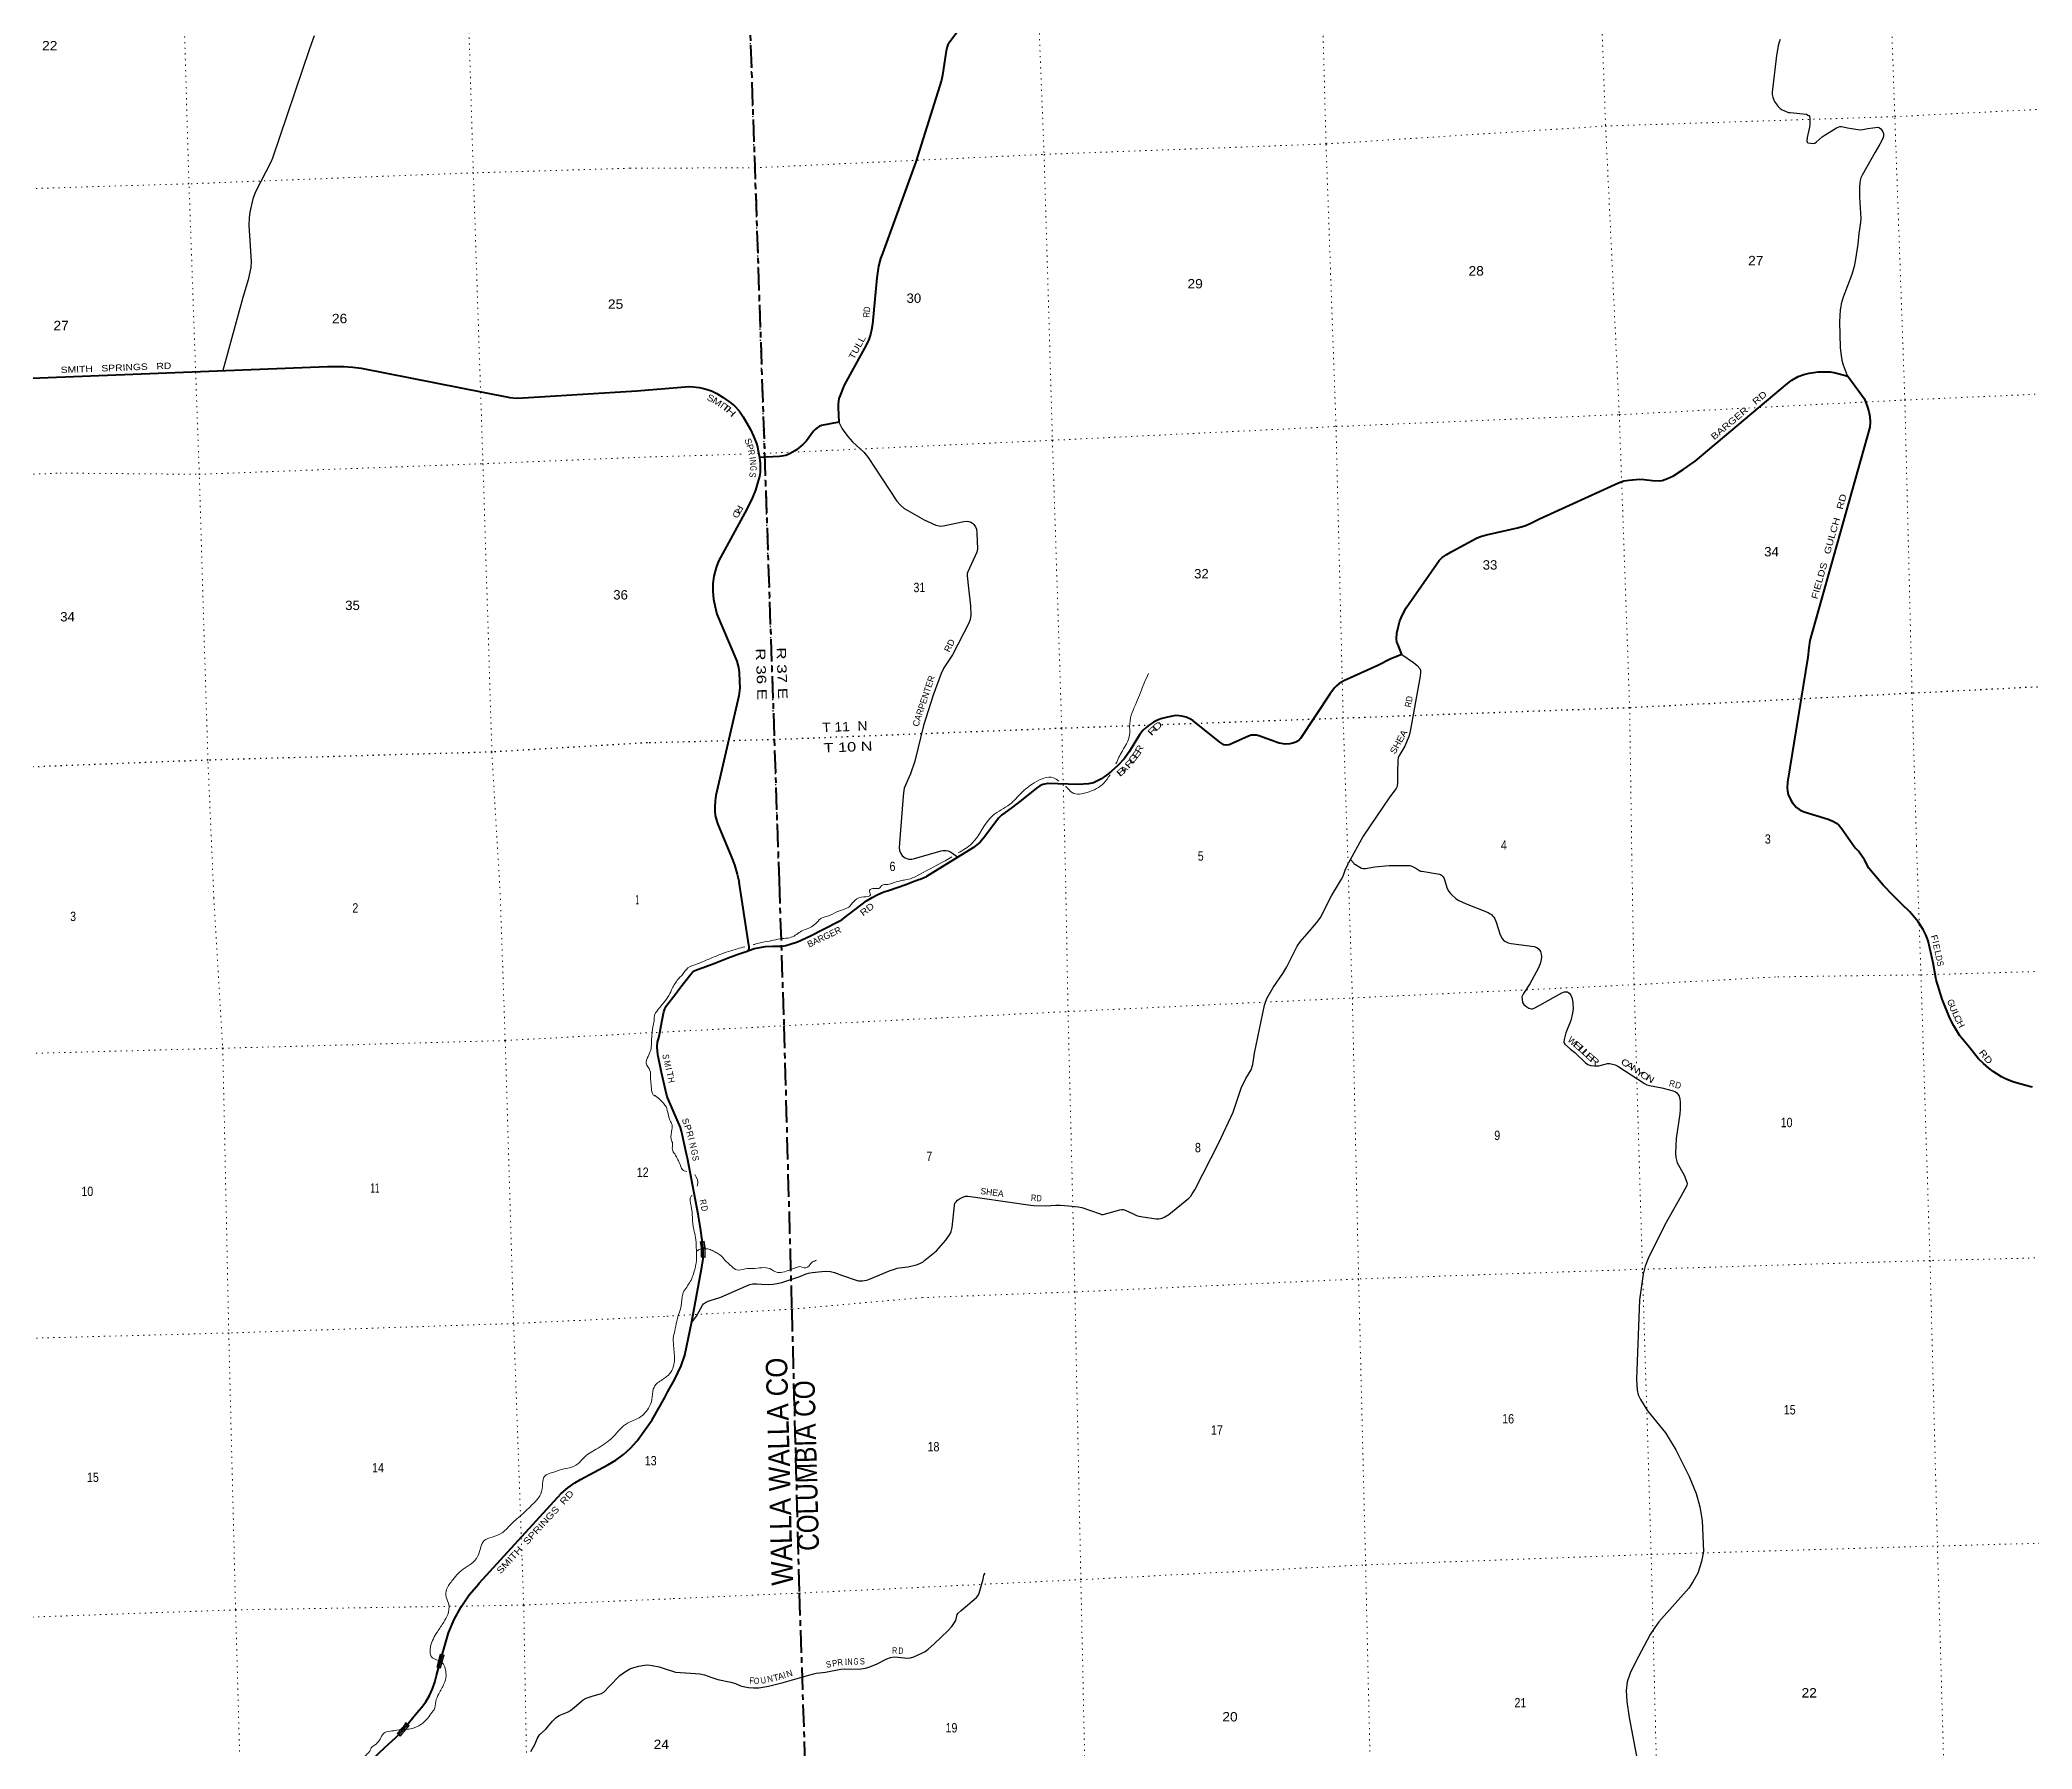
# Model space of a CAD drawing. Header units: feet. Extents: x 505285 to 763886, y -543582 to -353855.
# Drawn here: x 684684 to 721863, y -417689 to -385791 of the extents above; entities that cross this region are included whole.
import ezdxf
from ezdxf.enums import TextEntityAlignment as Align

# ---------------------------------------------------------------- set-up
doc = ezdxf.new("R2010")
doc.units = ezdxf.units.FT
doc.header["$LTSCALE"] = 70
doc.header["$PDMODE"] = 32
doc.header["$PDSIZE"] = 35
doc.linetypes.add('DOTTED', pattern=[1.5, 0.3, -1.2])
doc.linetypes.add('LONG_DASH_SHORT_DASH', pattern=[9.9, 6, -1.2, 1.5, -1.2])
for name, color, linetype, lineweight in [('11', 7, 'LONG_DASH_SHORT_DASH', 60), ('12', 7, 'Continuous', 13), ('26', 7, 'Continuous', 40), ('27', 7, 'Continuous', 13), ('29', 7, 'Continuous', 25), ('30', 7, 'Continuous', 13), ('39', 7, 'Continuous', 13), ('6', 7, 'DOTTED', 25), ('61', 7, 'Continuous', 13), ('7', 7, 'DOTTED', 13)]:
    doc.layers.add(name, color=color, linetype=linetype, lineweight=lineweight)

msp = doc.modelspace()

# ---------------------------------------------------------------- linework, layer by layer
at = {"layer": '11'}
for points in [[(697021.63, -355782.93), (697535.16, -366829.06), (697538.4, -366865.17), (697663.63, -377542.99), (697665.02, -377579.68), (698478.3, -401486.49)], [(698478.3, -401486.49), (698569, -404190.05), (698714, -409478.05), (698855, -414777.05), (699031, -420081.05), (699153, -425378.05), (699334, -430634.05), (704574, -430345.05), (709871, -430171.05), (715170, -429986.05), (720518, -429837.05), (725809, -429695.05), (728649.32, -429608.68)]]:
    msp.add_lwpolyline(points, dxfattribs=at)
at = {"layer": '26'}
msp.add_line((691543.46, -417221.54), (691553.93, -417207.68), dxfattribs=at)
for points in [[(701833.89, -385601.76), (701651.32, -385847.58), (701629.79, -385883.43), (701613.1, -385922.97), (701594.08, -385996.47), (701556.38, -386247.29), (701527, -386447.52), (701507.71, -386541.64), (701033.36, -388066.44), (700406.22, -389778.55), (700371.24, -389872.24), (700333.78, -390012.48), (700301.14, -390234.96), (700221.82, -391094.92), (700204.37, -391202.72), (700183.29, -391290.59), (700155.19, -391385.5), (700112.28, -391479.04), (699695.95, -392238.07), (699610.3, -392438.25), (699596.62, -392482.23), (699587.83, -392538.47), (699580.81, -392585.92), (699579.33, -392650.61), (699596.71, -392925.68)], [(678684.68, -393809.31), (679094.07, -393793.23), (679202.22, -393781.61), (679268.97, -393767.55), (679343.6, -393744.44), (683342.11, -392245.47), (683495.02, -392201.58), (683653.12, -392172.44), (683856.85, -392145.34), (684049.32, -392122.62), (690051.66, -391886.24), (690357.15, -391887.81), (690526.15, -391897.52), (690681.66, -391916.88), (693455.14, -392465.19), (693570.11, -392479.26), (693700.55, -392472.84), (695822.1, -392341.42)], [(710097.08, -397259.94), (710024.36, -397071.32), (710009.27, -397032.34), (710002.24, -396969.07), (710007.23, -396862.65), (710030.35, -396758.15), (710063.81, -396635.31), (710114.66, -396519.12), (710182.08, -396389.72), (710799.19, -395506.98), (710854.18, -395448.72), (710924.44, -395399.51), (711030.71, -395341.96), (711492.34, -395088.42), (711567.34, -395062.04), (711679.24, -395029.58), (712259.42, -394896.83), (712392.92, -394858.16), (712497.84, -394813.9), (712667.73, -394727.49), (714146.08, -394056.17), (714242.58, -394023.29), (714345.36, -394006.97), (714537.71, -393990.2), (714621.99, -393995.17), (714775.65, -394014.09), (714903.04, -394019.78), (714959.25, -394012.74), (715055.86, -393979.35), (715168.28, -393926.62), (715347.44, -393809.03), (715575.36, -393656.2), (717296.4, -392201.73), (717379.78, -392139.11), (717499.11, -392075.95), (717601.11, -392037.17), (717703.94, -392012.46), (717867.92, -391988.63), (717991.07, -391984.44), (718094.93, -391986.75), (718194.83, -392002.01), (718421.3, -392069.94), (718419.22, -392068)], [(718421.3, -392069.94), (718697.06, -392438.62), (718728.83, -392485.36), (718746.39, -392527.55), (718783.9, -392628.76), (718816.66, -392727.92), (718834.54, -392818.15), (718839.49, -392926.53), (718831.33, -393019.48), (717712.45, -396998.37), (717695.96, -397134.3), (717676.86, -397311.5), (717297.96, -399646.78), (717290.2, -399754.93), (717298.1, -399806.78), (717311.62, -399871.67), (717356.95, -399979.9), (717389.45, -400031.76), (717425.03, -400074.97), (717464.98, -400116.12), (717508.01, -400145.12), (717565.1, -400177.64), (717610.11, -400199.3), (718056.88, -400336.65), (718141.25, -400369.22), (718209.76, -400407.89), (718255.43, -400448.32), (718297.31, -400493.26), (718558.99, -400867.78)], [(695822.1, -392341.42), (696726.68, -392263.15), (696814.31, -392262.52), (696930.24, -392269.55), (696989.96, -392276.58), (697074.28, -392297.67), (697218.31, -392343.37), (697316.67, -392389.07), (697436.83, -392463.75), (697587.17, -392568.34), (697647.16, -392621.42), (697734.72, -392715.97), (697808.74, -392823.04), (697947.39, -393059.66), (698003.46, -393187), (698054.75, -393321.53), (698073.72, -393385.61), (698084.26, -393431.3), (698114, -393587.08)], [(699596.71, -392925.68), (699273.18, -392985.25), (699225.11, -393005.11), (699186.47, -393031.47), (699153.1, -393061.35), (699122.11, -393093.14), (698989.55, -393272.83), (698924.75, -393340.8), (698849.4, -393406.5), (698805.31, -393439.23), (698775.45, -393460.32), (698687.63, -393509.53), (698650.74, -393528.86), (698605.07, -393544.68), (698533.03, -393558.38), (698487.39, -393567.53), (698114, -393587.08)], [(698116.15, -393591.03), (698126.42, -393694.94), (698127.12, -393795.89), (698122.91, -393863.67), (698111.49, -393936.6), (698077.92, -394063.22), (698041.23, -394193.21), (697981.51, -394333.81), (697879.46, -394551.05), (697347.58, -395517.34), (697301.75, -395636.18), (697258.64, -395798.13), (697245.54, -395938.48), (697240.37, -396088.52), (697256.08, -396226.73), (697279.21, -396344.72), (697318.86, -396506.33), (697419.79, -396756.35), (697688.3, -397384.84), (697721.55, -397504.48), (697733.74, -397598.56), (697741.47, -397767.32), (697746.15, -397880.6), (697730.41, -398033.31), (697299.28, -399895.54), (697285.94, -399993.21), (697278.41, -400109.56), (697278.92, -400184.79), (697286.82, -400268.27), (697308.78, -400350), (697328.99, -400415.66), (697593.42, -401042.29), (697645.15, -401185.73), (697699.6, -401359.73), (697736.84, -401509)], [(710097.08, -397259.94), (709897.2, -397345.21), (709650.02, -397468.33), (709017.69, -397751.17), (708933.57, -397800.78), (708882.69, -397844.97), (708845.19, -397882.49), (708756.35, -398000.66), (708208.38, -398830.31), (708175.85, -398865.58), (708123.35, -398895.59), (708067.1, -398914.35), (708008.66, -398930.06), (707920.86, -398933.12), (707810.1, -398914.99), (707434.33, -398777.55), (707390.26, -398764.27), (707345.26, -398764.27), (707289.01, -398768.02), (707236.26, -398782.6), (706931.46, -398923.3), (706880.27, -398948.13), (706824.02, -398955.63), (706779.03, -398944.37), (706704.03, -398899.35), (706197.8, -398490.36), (706155.37, -398465.78), (706074.05, -398430.32), (705992.52, -398409.69), (705943.77, -398404.07), (705878.14, -398402.19), (705821.66, -398409.85), (705725.31, -398430.32), (705599.7, -398464.09), (705540.65, -398484.74), (705468.45, -398524.13), (705389.7, -398576.66), (705329.71, -398621.69), (705265.96, -398681.72), (705205.7, -398757.87), (705009.47, -399079.07), (704917.22, -399207.03), (704797.49, -399330.19), (704684.73, -399435.91), (704589.11, -399514.73), (704484.12, -399589.77), (704347.24, -399653.54), (704253.54, -399676.37), (704057.58, -399685.4), (703494.64, -399669.55), (703400.4, -399687.32), (703344.15, -399713.58), (703284.52, -399753.45), (702997.96, -399984.32), (702809.29, -400126.08), (702631.67, -400257.65), (702573.81, -400317.38), (702318.06, -400660.24), (702228.56, -400760.45), (702104.88, -400863.05), (701230.7, -401402.73)], [(721872, -405333.05), (721837.37, -405328.45), (721743, -405302.05), (721520, -405240.05), (721411.35, -405199.57), (721355.89, -405175.79), (721293, -405142.05), (721133, -405042.05), (721056.68, -404981.48), (720955.63, -404896.22), (720863, -404807.05), (720666, -404564.05), (720515.69, -404374.77), (720400.77, -404188.39), (720328, -404045.05), (720183, -403694.05), (720073, -403335.05), (720015, -403018.05), (719923, -402602.05), (719906.39, -402552.65), (719880.63, -402491.19), (719829, -402392.05), (719736, -402252.05), (719582, -402062.05), (719428, -401922.05), (719269, -401757.05), (719080, -401566.05), (718941, -401399.05), (718812, -401248.05), (718734, -401092.05), (718625, -400934.05), (718558.99, -400867.78)], [(697868.28, -402803.31), (697893.28, -402789.54), (697896.8, -402786.67), (697902.65, -402780.76), (697907.85, -402774.28), (697912.35, -402767.29), (697916.09, -402759.87), (697919.03, -402752.1), (697921.15, -402744.06), (697922.21, -402737.16), (697921.4, -402719.46), (697916.5, -402687.16), (697736.84, -401509)], [(697868.28, -402803.31), (697893.28, -402794.25), (698018.47, -402748.86), (698118.13, -402727.14), (698225.13, -402713.26), (698363.83, -402705.33), (698490.64, -402705.33), (698543.7, -402701.06), (698605.57, -402689.47), (698686.19, -402666.83), (698822.54, -402622.05), (699054.4, -402518.75), (699577.68, -402251.79), (699647.81, -402213.61), (699689.42, -402183.86), (700110.8, -401860.01), (700218.47, -401795.26), (700311.6, -401745.69), (700434.45, -401692.15), (700518.44, -401663.09), (700843.01, -401553.84), (701031.42, -401481.67), (701056.75, -401471.97), (701081.42, -401462.62), (701112.39, -401450.88), (701230.7, -401402.73)], [(696222.35, -404762.47), (696207.99, -404668.21), (696202, -404575.05), (696209.97, -404493.73), (696238, -404389.05), (696291, -404116.05), (696326, -403930.05), (696347.69, -403871.16), (696359.57, -403849.35), (696373.14, -403826.12), (696386.56, -403808.05), (696538, -403604.05), (696644, -403462.05), (696829, -403224.05), (696862.87, -403191.09), (696884.66, -403173.25), (696940.15, -403147.47), (697059, -403100.05), (697279, -403021.05), (697526, -402924.05), (697694, -402862.05), (697843.28, -402811.16), (697868.28, -402803.31)], [(697043, -408217.05), (697041.23, -408192.05), (697014, -407964.05), (696971, -407704.05), (696766.88, -406658.05), (696762.78, -406637.06), (696756.42, -406608.05), (696657, -406155.05), (696636.99, -406087.83), (696513, -405801.05), (696397, -405529.05), (696377.41, -405463.28), (696287, -405062.05), (696222, -404758.05)], [(696388.45, -411041.44), (696403, -411015.05), (696529, -410798.05), (696654, -410533.05), (696721, -410339.05), (696853, -409708.05), (697037, -408693.05), (697059.3, -408536.05), (697062.77, -408447.68), (697061.12, -408365.22), (697052.88, -408281.11), (697043, -408217.05)], [(692192.06, -415928.8), (692233.45, -415780.13), (692310.36, -415520.03), (692414.04, -415269.39), (692543.35, -415030.97), (692696.88, -414807.37), (692872.94, -414601.04), (692881.13, -414592.44), (694411.72, -412920), (694533.81, -412813.13), (694666.4, -412719.61), (694774.34, -412657.56), (695281.29, -412385.36), (695433.53, -412295.81), (695575.57, -412190.83), (695705.85, -412071.59), (695822.97, -411939.37), (695827.71, -411933.39), (696107.83, -411544.45), (696345.76, -411128.36), (696388.45, -411041.44)], [(691553.88, -417207.64), (691717.41, -417010.6), (691808.67, -416911.39), (691889.06, -416803.18), (691957.7, -416687.16), (692013.84, -416564.61), (692056.86, -416436.85), (692084.75, -416314.21), (692192.06, -415928.8)], [(690896.42, -417867.35), (691123.84, -417656.61), (691324.56, -417473.62), (691353.23, -417443.74), (691426.55, -417365.49), (691472.79, -417310.9), (691543.46, -417221.54)]]:
    msp.add_lwpolyline(points, dxfattribs=at)
at = {"layer": '29'}
msp.add_line((709204.8, -401157.8), (709140.83, -401086.59), dxfattribs=at)
for points in [[(689800.97, -385716.73), (689716.39, -385957.03), (689027.68, -388001.66), (688994.27, -388073.65), (688705.47, -388626.84), (688656.79, -388758.45), (688600.33, -389009.52), (688588.92, -389112.59), (688583.67, -389247.7), (688627.7, -389927.6), (688622.83, -390037.11), (688571.76, -390266.63), (688472.64, -390598.75), (688096.79, -391963.23)], [(717159.78, -385783.08), (717142.47, -385832.49), (717124.65, -385900.84), (717090.64, -386081.8), (717011.41, -386766.69), (717013.11, -386813.91), (717021.89, -386863.13), (717041.21, -386914.1), (717066.13, -386957.95), (717125.53, -387037.13), (717158.9, -387072.28), (717195.35, -387094.3), (717229.16, -387110.95), (717269.56, -387128.53), (717316.99, -387144.35), (717345.86, -387147.4), (717652.45, -387180.98), (717678.84, -387193.56), (717694.65, -387205.86), (717708.7, -387221.68), (717712.85, -387243.26), (717715.14, -387369.95), (717710.45, -387420.29), (717665.12, -387613.16), (717660.4, -387679.55), (717663.91, -387698.88), (717678.5, -387711.29), (717787.43, -387723.59), (717809.7, -387719.98), (717832.54, -387702.4), (717942.04, -387601.49), (717981.84, -387574.09), (718211.95, -387433.48), (718240.06, -387419.42), (718273.17, -387410.85), (718305.05, -387410.63), (718338.42, -387415.91), (718417.47, -387433.48), (718610.69, -387466.88), (718650.97, -387470.12), (718700.27, -387465.12), (718798.75, -387442.83), (718980.93, -387422.39), (718999.76, -387423.82), (719015.57, -387430.85), (719038.4, -387451.94), (719067.82, -387495.82), (719087.59, -387541.58), (719091.1, -387566.19), (719088.75, -387579.61), (719084.07, -387615.4), (719077.05, -387631.22), (719017.8, -387739.03), (718934.18, -387887.5)], [(718934.18, -387887.5), (718691.81, -388317.84), (718666.9, -388366.79), (718654.6, -388417.76), (718644.06, -388466.98), (718638.96, -388537), (718643.3, -388723.98), (718664.26, -389125.21), (718661.41, -389198.22), (718628.29, -389406.63), (718606.88, -389604.58), (718568.19, -389885.62), (718539.55, -390018.08), (718497.39, -390167.78), (718337.02, -390593.92), (718299.78, -390716.74), (718290.11, -390765.08), (718280.78, -390831.31), (718270.15, -391051.01), (718278.36, -391529.62), (718292.75, -391639.5), (718313.83, -391769.56), (718329.2, -391836.79), (718357.97, -391921.24), (718419.22, -392068)], [(699596.71, -392925.68), (699657.3, -393047.4), (699761.53, -393191.8), (699850.75, -393291.3), (700062.52, -393484.23), (700142.35, -393584.89), (700269.39, -393782.05), (700677.5, -394399.15), (700737.83, -394468.66), (700813.8, -394535.53), (700881.94, -394575.64), (701184.26, -394749.08), (701407.08, -394848.4), (701466.2, -394862.44), (701498.27, -394866.45), (701543.37, -394860.43), (701929.43, -394780.71), (701989.33, -394772.18), (702020.4, -394776.2), (702059.48, -394790.24), (702086.29, -394808.14), (702115.61, -394836.36), (702144.67, -394876.48), (702163.71, -394924.61), (702169.9, -394996.93), (702181.75, -395291.63), (702170.37, -395351.4), (702003.38, -395718.82), (701991.35, -395750.91), (701991.33, -395791.92), (702014.1, -396020.84), (702049.96, -396354.09), (702055.49, -396529.07), (702047.47, -396609.3), (702017.5, -396677.34), (701714.88, -397268.67), (701552.4, -397511.8), (701501.06, -397615.59), (701352.93, -398018.91), (701175.58, -398584.26), (701011.2, -399249.91), (700930.21, -399488.04), (700816.07, -399755.38), (700800.79, -399842.28), (700785.02, -400058.45), (700718.8, -400864.11), (700728.63, -400921.28), (700748.68, -400973.42), (700784.76, -401021.56), (700834.57, -401057.96), (700892.99, -401077.71), (700957.13, -401077.71), (701008.94, -401068.74), (701500.85, -400924.81), (701543.4, -400921.28), (701590.5, -400921.28), (701625.58, -400925.29), (701667.35, -400939.87), (701742.79, -400987.92), (701816.73, -401040.94)], [(710097.08, -397259.94), (710319.82, -397410.69), (710385.53, -397467.68), (710433.21, -397524.04), (710447.66, -397551.91), (710450.67, -397588.01), (710445.37, -397664.66), (710246.73, -398728.15), (710230.19, -398789.36), (710153.87, -398970.66), (710045.8, -399160.39), (710031.76, -399192.48), (710025.86, -399242.45), (710022.23, -399458.08), (710020.74, -399653.76), (710013.67, -399710.1), (710004.71, -399735.99), (709992.68, -399760.06), (709873.76, -399917.81), (709379.24, -400649.94), (709099.78, -401161.77)], [(709206.02, -401158.7), (709348.45, -401247.2), (709379.5, -401255.76), (709421.25, -401255.77), (709596.84, -401221.49), (709866.64, -401195.78), (710213.53, -401195.78), (710246.72, -401197.91), (710286.33, -401208.63), (710359.14, -401251.48), (710433.02, -401296.46), (710447.46, -401302.89), (710474.77, -401307.18), (710804.52, -401362.89), (710822.19, -401369.3), (710839.86, -401382.16), (710868.76, -401410.02), (710881.08, -401430.36), (710911.59, -401504.29), (710941.57, -401611.41), (710959.77, -401654.24), (710978.51, -401685.31), (711007.95, -401721.73), (711044.35, -401757.09), (711107.52, -401812.78), (711132.15, -401832.06), (711164.26, -401851.36), (711301.3, -401911.34), (711712.43, -402078.45), (711747.25, -402097.72), (711770.81, -402114.86), (711789.01, -402129.86), (711810.93, -402155.58), (711832.91, -402196.27), (711858.04, -402254.13), (711935.13, -402494.08), (711969.95, -402560.49), (711991.37, -402586.2), (712020.78, -402609.77), (712085.59, -402644.04), (712140.69, -402656.9), (712568.95, -402712.6), (712620.92, -402731.88), (712654.6, -402759.74), (712685.16, -402802.58), (712701.71, -402854), (712708.71, -402898.99), (712703.36, -402952.55), (712679.81, -403033.97), (712641.26, -403121.8), (712607.49, -403188.22), (712491.86, -403406.74)], [(707104.89, -405356.31), (707186.26, -405174.2), (707289.04, -405011.38), (707318.5, -404912.85), (707349, -404702.88), (707536.91, -403803.09), (707580.26, -403683.1), (707700.17, -403477.43), (707880.04, -403211.77), (707954.46, -403087.53), (708145.55, -402706.17), (708202.85, -402620.48), (708333.99, -402474.79), (708513.85, -402260.55), (708579.71, -402170.58), (708787.94, -401763.52), (708976.37, -401455.01), (709007.97, -401395.03), (709044.89, -401283.62), (709098.03, -401165.73)], [(712491.86, -403406.74), (712369.31, -403588.85), (712342.54, -403648.83), (712343.61, -403691.69), (712353.25, -403753.81), (712377.87, -403790.24), (712415.35, -403826.65), (712472.09, -403858.8), (712518.13, -403871.64), (712539.55, -403871.64), (712570.59, -403863.08), (712677.66, -403807.38), (713084.51, -403575.99), (713134.84, -403558.84), (713164.81, -403554.56), (713191.58, -403558.85), (713224.77, -403580.27), (713255.82, -403618.84), (713278.3, -403680.96), (713294.36, -403764.53), (713295.43, -403873.78), (713285.79, -403957.35), (713251.53, -404090.18), (713161.6, -404321.56), (713127.34, -404445.82), (713123.06, -404497.24), (713127.34, -404516.52), (713140.18, -404535.81), (713247.25, -404625.79), (713328.62, -404690.06), (713525.62, -404878.6), (713570.59, -404910.73), (713624.12, -404930.01), (713692.65, -404938.58), (713774.01, -404934.3), (713936.76, -404895.73), (713981.73, -404895.73), (714030.97, -404904.3), (714082.37, -404919.3), (714133.76, -404942.87), (714630.54, -405268.52), (714674.44, -405289.95), (714724.76, -405302.8), (714951.74, -405349.93), (715161.59, -405405.63), (715206.57, -405424.92), (715230.11, -405444.2), (715251.53, -405467.77), (715272.94, -405504.19), (715287.94, -405557.75), (715294.35, -405611.31), (715294.35, -405744.14), (715285.79, -405834.12)], [(705265.55, -407753.66), (705520.35, -407790.06), (705564.26, -407790.06), (705627.42, -407777.21), (705679.89, -407753.64), (705751.61, -407708.65), (706124.19, -407408.72), (706159.53, -407372.29), (706189.51, -407327.3), (706235.54, -407250.18), (706685.21, -406371.8), (706950.72, -405801.93), (707104.89, -405356.31)], [(715285.79, -405834.12), (715221.56, -406294.76), (715206.57, -406564.71), (715212.99, -406646.12), (715240.83, -406748.96), (715367.17, -406980.34), (715420.71, -407108.89), (715424.99, -407134.6), (715418.56, -407168.88), (715307.21, -407374.55), (715007.43, -407905.88), (714699.07, -408531.47), (714643.4, -408677.15), (714604.86, -408822.84), (714536.33, -409302.75), (714476.38, -410785.32), (714493.51, -410991), (714512.78, -411076.7), (714553.46, -411162.39), (714681.94, -411376.64)], [(701419.26, -408386.75), (701591.13, -408190.71), (701672.5, -408070.73), (701692.84, -408027.88), (701706.76, -407955.05), (701749.59, -407543.71), (701761.36, -407500.85), (701780.63, -407473), (701810.61, -407445.15), (701848.08, -407419.45), (701909.11, -407387.31), (701959.43, -407372.32), (702001.18, -407370.17), (702096.47, -407380.89), (702871.61, -407492.29), (703081.45, -407526.57), (703224.92, -407541.55), (703454.03, -407547.99), (703642.47, -407535.14), (703732.4, -407537.26), (703878.01, -407552.28), (704061.08, -407569.41), (704126.39, -407582.27), (704289.13, -407637.97), (704473.28, -407702.25), (704497.9, -407710.81), (704528.95, -407710.81), (704636.01, -407680.82), (704837.29, -407625.12), (704871.55, -407616.53), (704900.46, -407618.68), (704935.79, -407629.4), (705077.11, -407693.68), (705147.77, -407727.94), (705192.74, -407740.81), (705265.55, -407753.66)], [(696861, -409710.05), (696935.48, -409607.89), (697051.11, -409402.23), (697069.31, -409378.66), (697106.78, -409350.81), (697152.82, -409327.24), (697209.56, -409307.96), (697355.17, -409269.4), (697392.64, -409256.54), (697860.5, -409046.59), (697930.09, -409020.88), (697988.98, -409008.03), (698056.43, -409005.88), (698151.71, -409012.32), (698285.54, -409018.74), (698361.55, -409012.32), (698446.14, -408999.46), (698528.57, -408978.04), (698866.89, -408866.64), (698986.81, -408819.49), (699029.63, -408806.65), (699098.16, -408791.64), (699273.73, -408772.37), (699359.39, -408770.22), (699436.46, -408776.66), (699511.42, -408795.93), (699642.02, -408840.93), (699933.23, -408943.76), (699962.7, -408951.25), (699984.11, -408952.32), (700009.8, -408951.25), (700036.02, -408948.05), (700107.23, -408936.25), (700134, -408928.75), (700164.49, -408918.05), (700549.92, -408759.52), (700613.11, -408735.94), (700683.77, -408715.59), (700716.93, -408708.1), (700879.67, -408686.68), (700963.21, -408671.67), (701019.95, -408658.82), (701059.53, -408643.83), (701130.76, -408611.68), (701166.09, -408592.4), (701200.86, -408566.7), (701419.26, -408386.75)], [(714681.94, -411376.64), (715018.14, -411787.99), (715215.14, -412105.07), (715463.53, -412602.11), (715592.01, -412919.2), (715660.54, -413167.72), (715703.36, -413424.81), (715729.06, -413998.99), (715694.8, -414187.52), (715626.27, -414401.77), (715532.06, -414564.59), (715454.97, -414684.57), (714898.22, -415310.16), (714818.99, -415421.57), (714735.48, -415550.12), (714461.39, -416064.3), (714360.74, -416269.98), (714307.22, -416432.8), (714287.94, -416591.34), (714298.65, -416801.3), (714341.48, -417101.25)], [(700994.41, -415963.72), (701158.24, -415893.01), (701204.28, -415865.15), (701259.95, -415822.3), (701363.81, -415730.18), (701633.62, -415477.37), (701701.07, -415402.38), (701753.54, -415327.39), (701776.02, -415288.83), (701804.93, -415173.14), (701823.13, -415149.57), (701877.74, -415104.58), (702160.4, -414860.34), (702186.09, -414830.34), (702205.37, -414796.06), (702233.2, -414718.93), (702288.88, -414517.54), (702297.44, -414440.41), (702310.29, -414421.13), (702327.42, -414401.85)], [(696546.02, -416253.1), (696827.35, -416272.24), (696998.66, -416280.8), (697088.59, -416302.23), (697221.36, -416353.65), (697332.71, -416387.93), (697576.82, -416439.35), (697662.47, -416465.06), (697760.98, -416507.91), (697837, -416525.04), (697909.8, -416537.89), (698001.88, -416544.32), (698103.59, -416546.47), (698279.18, -416516.48), (698553.27, -416447.92), (699122.87, -416280.8), (699171.06, -416270.08), (699229.94, -416263.67), (699345.57, -416255.1), (699632.51, -416195.11), (699692.49, -416190.82), (699786.69, -416199.39), (700009.39, -416190.82), (700092.92, -416175.82), (700155, -416156.54), (700296.33, -416100.84), (700489.05, -416002.28), (700560.8, -415976.56), (700626.1, -415968.01), (700695.71, -415970.14), (700754.58, -415980.86), (700878.78, -415989.43), (700933.4, -415982.99), (700994.41, -415963.72)], [(693847.08, -417733.25), (693922.89, -417599.06), (693971.01, -417480.9), (694010.37, -417424.02), (694127.01, -417313.16), (694249.48, -417167.29), (694312.17, -417104.57), (694344.25, -417081.23), (694371.94, -417062.27), (694529.4, -416998.09), (694583.35, -416964.54), (694663.53, -416904.74), (694820.99, -416770.54), (694877.85, -416739.9), (695007.61, -416694.69), (695162.15, -416648.01), (695205.89, -416624.67), (695316.69, -416513.82), (695509.14, -416315.44), (695596.62, -416251.25), (695695.76, -416189.99), (695765.74, -416163.74), (695861.97, -416140.39), (695966.94, -416119.97), (696028.17, -416117.06), (696109.82, -416125.81), (696238.12, -416152.06), (696331.43, -416181.24), (696546.25, -416253.39)], [(714341.48, -417101.25), (714497.8, -417919.66), (714551.34, -418108.2), (714660.54, -418391), (714874.68, -418888.05), (714973.18, -419076.59), (715165.9, -419376.53), (715320.07, -419642.19), (715371.47, -419762.17), (715431.42, -419976.41), (715568.47, -420602)]]:
    msp.add_lwpolyline(points, dxfattribs=at)
at = {"layer": '29', "linetype": 'DOTTED', "lineweight": 100}
msp.add_arc((689830.22, -415951.37), 2132.56, 316.53492, 323.41542, dxfattribs=at)
at = {"layer": '39'}
msp.add_line((696384.66, -410732), (696384.67, -410731.99), dxfattribs=at)
for points in [[(704764.9, -399303.66), (704884.78, -399057.27), (705014.87, -398790.48), (705021.74, -398548.62), (705148.88, -398151.07), (705293.62, -397795.13), (705372.84, -397612.86)], [(701823.64, -400962.22), (702076.36, -400787.22), (702467.21, -400266.67), (702785.72, -400056.98), (703000.01, -399845.3), (703237.28, -399658.9), (703598.12, -399562.32), (703700.81, -399621.94)], [(703826.41, -399721.92), (703838.87, -399732.15), (703949.05, -399838.59), (704235.24, -399833.5), (704537.2, -399662.71), (704656.23, -399505.36)], [(701015.55, -401409.42), (701575.83, -401108.68), (701701.64, -401037.64)], [(701016.35, -401408.93), (700971, -401431.05), (700816, -401470.05), (700720, -401489.05), (700605, -401524.05), (700507, -401551.05), (700397, -401570.05), (700360, -401615.05), (700256, -401628.05), (700169, -401663.05), (700183, -401747.05), (700062, -401785.05), (699897, -401848.05), (699872, -401872.05), (699778, -401974.05), (699671, -402023.05), (699572, -402058.05), (699398, -402139.05), (699268, -402183.05), (699135, -402307.05), (699033, -402369.05), (698904, -402420.05), (698706, -402539.05), (698570, -402559.05), (698263, -402616.05), (698045, -402662.05), (697992.9, -402679.54)], [(697840.08, -402714.82), (697701, -402752.05), (697372, -402862.05), (697158, -402951.05), (696954, -403034.05), (696779, -403111.05), (696680, -403227.05), (696579, -403341.05), (696474, -403518.05), (696399, -403659.05), (696301, -403788.05), (696258, -403842.05), (696173.39, -403947.14)], [(696173.44, -403947.08), (696151.4, -404006.65), (696145.15, -404102.14), (696127.28, -404186.96), (696112, -404293.8), (696099.62, -404434.72), (696096.54, -404547.27), (696075.71, -404672.34), (696018.66, -404794.32), (696001, -404887.17), (696068.78, -405021.99), (696078.37, -405158.32), (696091.66, -405282.5), (696096.02, -405372.77), (696116.29, -405456.61), (696149.44, -405495.92)], [(696149.44, -405495.92), (696152.12, -405494.99), (696160.91, -405493.21), (696170.15, -405496.33), (696182.66, -405507.36), (696194.28, -405518.39), (696207.84, -405529.11), (696220.8, -405535.82)], [(696222, -405536.05), (696319, -405634.05), (696369, -405705.05), (696409, -405834.05), (696443, -405954.05), (696481, -406037.05), (696478, -406125.05), (696467, -406305.05), (696491, -406388.05), (696488, -406499.05), (696531, -406582.05), (696592, -406691.05), (696631, -406778.05), (696659, -406855.05), (696707, -406896.05), (696758.57, -406906.14)], [(696904.4, -406965.03), (696962, -407128.05), (696949.04, -407182.06)], [(723017.56, -406877.93), (722938.15, -407017.82), (722894.78, -407340.88), (722890.69, -407578.2), (722853.27, -407899.05), (722925.25, -408129.79), (722861.81, -408393.23), (722682.12, -408797.48), (722423.92, -409163.72), (722353.19, -409389.21), (722341.28, -409632.82), (722297.94, -409776.99), (722278.42, -410032.92), (722379.08, -410341.08), (722420.24, -410550.75), (722622.5, -410835.4), (722667.93, -410992.67), (722610.14, -411125.26), (722643.63, -411405.54), (722564.13, -411609.21), (722502.53, -411987.16), (722708.13, -412251.6), (722773.3, -412518.75), (722700.71, -412808.62), (722800.33, -412905.77), (723016.89, -413197.98), (723264.87, -413469.03), (723499.37, -413577.73), (723556.52, -413845.15), (723726.98, -414199.21), (723831.47, -414561.52), (723998.2, -414684.55), (723934.17, -414990.22), (723920.05, -415167.58), (723929.32, -415384.35), (723740.66, -415804.75), (723401.16, -416276.46), (723009.98, -417003.17), (722864.17, -417444.25), (722749.42, -417793.83), (722322.13, -418161.96), (721862.73, -418710.06), (721414.99, -419127.12), (721336.54, -419481.51), (721194.14, -419904.39), (720750.98, -420457.97), (720445.92, -420998.87), (720107.62, -421506.72), (719925.06, -421689.74), (719906.65, -421859.2), (719941.92, -422073.09), (719818.33, -422338.55), (719724.31, -422707.53), (719609.75, -423002.84), (719301.65, -423453.39), (719039.03, -423703.42), (718502.13, -424394.83), (718277.49, -424760.17), (717910.36, -425126.28), (717697.65, -425308.3), (717186.31, -425564.69), (716911.35, -425686.49), (716439.28, -425796.84), (715619.25, -425947.02), (715458.27, -426115.25), (715416.59, -426249.31), (715354.51, -426364.1)], [(696855.34, -407358.67), (696841, -407369.05), (696836, -407549.05), (696862, -407766.05), (696888, -407990.05), (696921, -408140.05), (696934, -408322.05), (696935, -408569.05), (696897, -408767.05), (696807, -408988.05), (696680, -409197.05), (696650, -409419.05), (696581, -409652.05), (696542, -409846.05), (696510, -409983.05), (696509, -410162.05), (696525, -410447.05), (696493, -410588.05), (696410, -410713.05), (696378.56, -410736.56)], [(696937, -408405.05), (696993, -408362.05), (697097.07, -408352.89)], [(697097.07, -408352.89), (697118, -408351.05), (697213, -408376.05), (697298, -408418.05), (697374, -408462.05), (697467, -408562.05), (697595, -408679.05), (697693, -408746.05), (697845, -408728.05), (698025, -408717.05), (698202, -408703.05), (698335, -408736.05), (698421, -408784.05), (698542, -408790.05), (698679, -408744.05), (698778, -408709.05), (698862, -408683.05), (698975, -408709.05), (699098, -408604.05), (699178, -408563.05)], [(693667.23, -413322.85), (693782.84, -413213.42), (693925.71, -413071.14), (694032.3, -412923.77), (694065.45, -412732.11), (694098.16, -412600.71), (694276.71, -412517.77), (694465.88, -412456.64), (694603.71, -412428.98), (694753.91, -412336.73), (694853.63, -412233.73), (695100.37, -412070.69), (695380.08, -411862.61), (695510.9, -411720.65), (695650.44, -411604.56), (695864.7, -411504.63), (695959.24, -411433.9), (696042.8, -411327.3), (696104.82, -411165.02), (696131.84, -410969.49), (696209.17, -410855.02), (696303.92, -410792.32), (696378.56, -410736.56)], [(692123.9, -416031.86), (691989.13, -415959.17), (691966.91, -415877.4), (691976.01, -415764.69), (692101.64, -415500.34), (692221.38, -415318.49), (692296.02, -415177.97), (692313.11, -414986.73), (692267.41, -414851.33), (692273.66, -414706.56), (692391.51, -414528.77), (692490.81, -414409.72), (692618.62, -414305.99), (692770.46, -414199.63), (692873.04, -414052.37), (692974.79, -413796.67), (693123.66, -413730.56), (693308.4, -413653.48), (693459.29, -413511), (693667.23, -413322.85)], [(716933.73, -427152.85), (716971, -427182.05), (717257, -427359.05), (717470, -427572.05), (717783, -427693.05), (717978, -427696.05), (718370, -427668.05), (718708, -427665.05), (719054, -427703.05), (719337, -427705.05), (719630, -427691.05), (719816, -427603.05), (720050, -427418.05), (720186, -427339.05), (720318, -427249.05), (720436, -427174.05), (720646, -427135.05), (720765, -427094.05), (720900, -427030.05), (721243, -426865.05), (721243, -426809.05), (721308, -426691.05), (721452, -426670.05), (721644, -426665.05), (721822, -426555.05), (721992, -426454.05), (722116, -426374.05), (722154, -426299.05), (722129, -426205.05), (722162, -426035.05), (722341, -425954.05), (722412, -425904.05), (722411, -425809.05), (722544, -425468.05), (722667, -425340.05), (722660, -425236.05), (722509, -425083.05), (722328, -424817.05), (722152, -424557.05), (722137, -424522.05), (722140, -424413.05), (722125, -424078.05), (722145, -423867.05), (722206, -423485.05), (722229, -423167.05), (722285, -422876.05), (722317, -422592.05), (722353, -422435.05), (722353, -422314.05), (722379, -422143.05), (722450, -421849.05), (722540, -421463.05), (722612, -420880.05), (722675, -420423.05), (722854, -419797.05), (722993, -419538.05), (723101, -419249.05), (723228, -419047.05), (723383, -418868.05), (723530, -418747.05), (723712, -418720.05), (723996, -418750.05), (724140, -418643.05), (724183, -418610.05), (724264, -418481.05), (724433, -418223.05), (724593, -418082.05), (724665, -418054.05), (724843, -418093.05), (724871, -418088.05), (725051, -418061.05), (725227, -417992.05), (725310, -417875.05), (725357, -417755.05), (725609, -417595.05), (725756, -417456.05), (725813, -417354.05), (725832, -417315.05), (725779, -417339.05), (725691, -417217.05), (725584, -417069.05), (725587, -416945.05), (725657, -416742.05), (725734, -416483.05), (726066, -416286.05), (726273, -416236.05), (726476, -416033.05), (726757, -415724.05), (727036, -415722.05), (727297, -415534.05), (727501, -415365.05), (727682, -415290.05)], [(691514.11, -417320.04), (691628.69, -417304.13), (691791.4, -417229.62), (691922.81, -417109.74), (691998.39, -417005.35), (692039.22, -416954.08), (692071.41, -416802.62), (692131.8, -416654.44), (692225.4, -416471.25), (692263.61, -416319.63), (692252.75, -416211.45), (692217.81, -416103.9), (692123.6, -416031.66)], [(687884.58, -424022.85), (687937.4, -423969.26), (687996.6, -423929.57), (688031.93, -423898.53), (688118.71, -423838.04), (688177.81, -423794.34), (688216.16, -423725.06), (688197.39, -423544.78), (688121.33, -423323.8), (688077.89, -423198.39), (688103.84, -423115.37), (688200.01, -423030.54), (688221.25, -422997.86), (688289.59, -422923.78), (688359.89, -422847.65), (688423.7, -422753.62), (688496.81, -422631.22), (688527.08, -422560.14), (688534, -422517.78), (688552.34, -422451.03), (688626.98, -422310.51), (688722.01, -422181.52), (688865.41, -421982.99), (688977.08, -421799.35), (689040.32, -421606.9), (689102.18, -421514.92), (689177.4, -421396.49), (689280.88, -421207.03), (689325.84, -421083.35), (689408.42, -420862.29), (689484.49, -420699.64), (689553.28, -420488.98), (689661.75, -420182.9), (689699.1, -420075.48), (689744.97, -419909.6), (689766.16, -419798.59), (689812.66, -419656.79), (689846.9, -419507.28), (689862.46, -419334.15), (689886.72, -419186.9), (689944.09, -419076.96), (690046.08, -418983.94), (690124.42, -418831.28), (690175.03, -418693.4), (690179.49, -418556.71), (690215.94, -418491.49), (690296.96, -418441.2), (690348.29, -418407.73), (690409.29, -418359.96), (690455.04, -418266.39), (690461.98, -418147.71), (690496.21, -418074.52), (690570.42, -417994.27), (690586.16, -417981.81), (690625.29, -417942.64), (690705.57, -417864.25), (690764.31, -417806.49), (690821.03, -417748.79), (690853.78, -417695.72), (690867.09, -417667.26), (690928.04, -417617.48), (691031.51, -417504.34), (691095.01, -417398.26), (691224.39, -417354.74), (691344.37, -417335.57), (691515.47, -417319.85)]]:
    msp.add_spline(points, degree=3, dxfattribs=at)
at = {"layer": '6'}
msp.add_line((705404.14, -398581.09), (705313.44, -398584.34), dxfattribs=at)
for points in [[(698478.3, -401486.49), (698388.93, -398847.84), (698204.42, -393508.59), (698024.58, -388180.09), (697843.53, -382811.92), (697664.3, -377511.64), (697595.61, -372136.75), (697531, -366760.53), (697281.93, -361433.97), (697028.24, -355996.66), (697021.63, -355782.93)], [(727640.25, -397688.57), (724901.57, -397721.13), (719620.34, -397984.9), (714351.41, -398256.25), (708999.52, -398452.31), (705579.69, -398574.8)], [(696020.98, -398911.33), (693119.31, -399081.88), (687819.55, -399232.4), (682503.33, -399439.76), (677227.24, -399650.01), (671969.54, -399801.35), (666884.85, -399982), (664396.01, -399962.7)], [(705313.44, -398584.34), (703753.47, -398640.22), (698385.47, -398851.3), (696020.98, -398911.33)]]:
    msp.add_lwpolyline(points, dxfattribs=at)
at = {"layer": '61'}
for p, q in [((697007.53, -408223.57), (697081.53, -408211.35)), ((697017.79, -408229.98), (697076.01, -408220.37)), ((697099.49, -408512.93), (697024.58, -408509.15)), ((697093.32, -408504.61), (697034.39, -408501.63)), ((692088.92, -416157.97), (692155.97, -415917.13)), ((692155.97, -415917.13), (692228.22, -415937.25)), ((691407.8, -417444.55), (691352.72, -417393.67)), ((691407.68, -417433.55), (691364.34, -417393.52)), ((691514.13, -417201.45), (691573.36, -417246.46)), ((691515.68, -417212.67), (691562.65, -417248.37))]:
    msp.add_line(p, q, dxfattribs=at)
msp.add_lwpolyline([(692228.22, -415937.25), (692161.17, -416178.09), (692088.92, -416157.97)], dxfattribs=at)
msp.add_lwpolyline([(692098.76, -416152.41), (692161.52, -415926.98), (692218.36, -415942.8), (692155.6, -416168.23)], close=True, dxfattribs=at)
for centre, radius, start, end in [((695699.7, -408446.84), 1327.81, 357.29958, 9.70738), ((695699.7, -408446.84), 1394.81, 357.62639, 9.34443), ((695699.7, -408446.84), 1402.81, 357.29964, 9.70746), ((695699.7, -408446.84), 1335.81, 357.64907, 9.34291), ((689677.44, -415828.14), 2293.32, 316.94475, 323.20761), ((689677.44, -415828.14), 2301.32, 317.13985, 323.01348), ((689677.44, -415828.14), 2360.32, 317.14311, 323.00736), ((689677.44, -415828.14), 2368.32, 316.94476, 323.20761)]:
    msp.add_arc(centre, radius, start, end, dxfattribs=at)
msp.add_point((691515.68, -417212.67), dxfattribs=at)
at = {"layer": '7'}
msp.add_line((695859.65, -393581.9), (697844.56, -393519.87), dxfattribs=at)
for points in [[(712817.42, -355297.74), (712821.79, -355369.54), (713055.09, -360738.06), (713290.47, -366108.5), (713374.44, -371394.24), (713532.85, -376689.16), (713710.44, -382120.24), (713901.56, -387379.66), (714158.3, -392785.51), (714351.18, -398250.22), (714390.8, -400997.65)], [(719705.89, -400831.92), (719620.34, -397984.9), (719487.22, -392511.83), (719299.04, -387224.11), (719117.28, -381841.51), (718880.13, -376477.17), (718697.84, -371080.5), (718539.38, -365890.28), (718346.51, -360584.62), (718031.67, -355135.19)], [(709095.1, -401161.56), (709005.52, -398452.07), (708871.47, -393007.22), (708685.82, -387733.5), (708542.79, -382421.87), (708194.48, -376924.95), (708124.74, -371644.7), (707972.94, -366365.63), (707776.34, -360961.47), (707561.11, -355594.26), (707553.15, -355460.65)], [(687930.96, -401804.44), (687819.55, -399232.4), (687658.57, -393905.77), (687466.76, -388477.34), (687309.12, -383126.46), (687163.09, -377833.63), (687015.34, -372550.91), (687086.66, -367298.22), (686667.1, -361888.33), (686388.81, -356518.73), (686390.16, -356103.34)], [(691706.88, -355943.73), (691716.42, -356288.9), (691901.29, -361683.3), (692284.9, -367023.74), (692323.22, -372331.71), (692437.57, -377637.52), (692607.22, -382915.58), (692773.02, -388272.28), (692952.95, -393705.07), (693119.31, -399081.88), (693271.78, -401644.05)], [(702814.33, -372295.09), (702897.76, -377255.77), (703216.03, -382630.15), (703424, -387928.06), (703579.94, -393263.34), (703753.47, -398640.22), (703823.59, -401323.52)], [(695696.34, -388186.63), (698022.27, -388178.93), (703424, -387928.06), (708685.82, -387733.5), (713898.32, -387399.92), (719299.04, -387224.11), (724614.19, -386957), (727297, -386842.37)], [(695696.34, -388186.63), (692773.02, -388272.28), (687466.76, -388477.34), (682231.23, -388634.09), (676888.62, -388828.11), (671712.23, -389023.44), (666582.29, -389306.05), (664089.11, -389340.83)], [(698075.43, -393512.66), (698205.57, -393508.59), (703579.94, -393263.34), (708871.47, -393007.22), (714158.3, -392785.51), (719487.22, -392511.83), (724807.67, -392278.74), (727466.05, -392184.11)], [(664241.54, -394616.35), (666740.38, -394600.55), (671807.4, -394360), (677038.54, -394189.28), (682360.7, -393979.74), (685060.88, -393876.87), (687656.35, -393897.78), (692934.83, -393701.56), (695859.65, -393581.9)], [(709095.1, -401161.56), (709177, -403671.05), (709294, -408914.05), (709424, -414250.05), (709545, -419529.05), (709709, -424833.05), (709781.04, -427206.65)], [(714477.25, -404886.4), (714434, -403424.05), (714390.8, -400997.65)], [(719705.89, -400831.92), (719787, -403239.05), (719957, -408571.05), (720095, -413898.05), (720250, -419239.05), (720363, -424548.05), (720518, -429837.05), (720605, -435121.05), (720648.65, -436320.58)], [(704428.9, -425859.83), (704405, -425121.05), (704223, -419822.05), (704110, -414526.05), (703999, -409156.05), (703871, -403925.05), (703823.59, -401323.52)], [(687930.96, -401804.44), (688098.14, -404609.34), (688208.88, -409922.94), (688335.87, -415089.5), (688488.6, -420395.99), (688638.17, -425658.37), (688832.83, -430955.74), (688859.44, -432021.32)], [(693680.49, -414087.52), (693525.54, -409745.39), (693367.48, -404465.15), (693271.78, -401644.05)], [(696184.51, -404313.56), (698569, -404190.05), (703871, -403925.05), (709177, -403671.05), (714434, -403424.05), (717116, -403277.05), (719787, -403239.05), (725171, -403087.05), (727804.95, -402940.27)], [(672174.53, -404998.72), (677497.09, -404893.32), (682830.75, -404751.48), (688098.14, -404609.34), (693367.48, -404465.15), (696184.09, -404313.76)], [(715406, -440568.05), (715269, -435274.05), (715170, -429986.05), (715049, -424682.05), (714887, -419382.05), (714753, -414055.05), (714591, -408733.05), (714484.86, -405143.98)], [(722019.45, -408519.07), (719957, -408571.05), (714591, -408733.05), (709294, -408914.05), (703999, -409156.05), (701153, -409262.05), (698714, -409478.05), (696343.36, -409612.32)], [(696343.36, -409612.32), (693525.54, -409745.39), (688208.88, -409922.94), (682933.42, -410063.27), (677626.85, -410166.25), (672364.86, -410284.15), (667111.05, -410407.85), (664699.18, -410454.79)], [(696504.37, -414880.55), (698855, -414777.05), (704110, -414526.05), (709424, -414250.05), (714753, -414055.05), (720095, -413898.05), (725468, -413752.05), (728144.96, -413683.44)], [(694219.45, -434707.15), (694047.93, -430810.94), (693923.98, -425529.82), (693810.69, -420272.52), (693713.08, -415000.76), (693680.49, -414087.52)], [(664852.02, -415744.56), (667189.27, -415706.23), (672498.37, -415546.94), (677780.02, -415412.47), (683077.66, -415275.58), (688335.87, -415089.5), (693713.08, -415000.76), (696504.37, -414880.55)]]:
    msp.add_lwpolyline(points, dxfattribs=at)

# ---------------------------------------------------------------- texts
at = {"layer": '12'}
for s, width, p in [('WALLA WALLA CO', 0.9, (698739.8, -414630.3)), ('COLUMBIA CO', 0.85, (699225.33, -413983.38))]:
    msp.add_text(s, height=400, rotation=91.524, dxfattribs=dict(at, width=width)).set_placement(p)
at = {"layer": '27'}
for s, rotation, width, p in [('RD', 84.73, 0.85, (700162.38, -390977.25)), ('TULL', 61.255, 1.2, (699874.76, -391766.52)), ('SMITH   SPRINGS   RD', 2.255, 1.2, (685075.12, -392011.06)), ('BARGER   RD', 40.202, 1.25, (715929.33, -393265.41)), ('FIELDS   GULCH   RD', 74.294, 1.25, (717853.53, -396238.08)), ('RD', 37.544, 1.2, (700046.97, -402148.7)), ('S', 275.131, 0.8, (696302.9, -404726.37)), ('M', 281.303, 0.85, (696327.36, -404852.03)), ('RD', 309.032, 1.25, (720860.62, -404692.96)), ('T', 282.261, 1.1, (696373.72, -405055.78)), ('H', 282.097, 0.8, (696398.36, -405164.35)), ('S', 288.164, 1.05, (696662.17, -405936.7)), ('P', 287.909, 1.05, (696704.34, -406054.71)), ('N', 284.553, 0.9, (696801.6, -406385.39)), ('G', 281.586, 0.8, (696830.06, -406508.91)), ('S', 278.687, 0.85, (696856.3, -406625.16)), ('R', 281.074, 0.85, (696993.42, -407442.51)), ('D', 281.779, 0.85, (697018.83, -407561.07)), ('SMITH  SPRINGS  RD', 47.536, 1.25, (693282.08, -414429.5))]:
    msp.add_text(s, height=120, rotation=rotation, dxfattribs=dict(at, width=width)).set_placement(p)
for s, rotation, width, p in [('S', 335.079, 1.2, (697177.13, -392531.23)), ('M', 327.139, 1.25, (697291.81, -392598.05)), ('I', 324.174, 1.05, (697384.65, -392656.82)), ('T', 323.174, 1.75, (697454.36, -392706.34)), ('H', 316.802, 1.55, (697540.54, -392779.53)), ('S', 288.87, 1.1, (697849.65, -393304.84)), ('R', 280.808, 0.85, (697904.33, -393502.01)), ('N', 275.645, 0.75, (697933.93, -393681.15)), ('S', 261.1, 0.85, (697925.94, -393900.46)), ('G', 270.397, 0.6, (697940.62, -393789.72)), ('D', 244.838, 1.15, (697627.39, -394620.72)), ('R', 241.17, 1.2, (697680.75, -394522.59)), ('D', 43.279, 1.6, (705578.94, -398641.7)), ('R', 46.644, 1.6, (705490.73, -398721.1)), ('R', 48.154, 1.55, (705065.47, -399333.24)), ('G', 49.809, 1.4, (705128.62, -399243.93)), ('E', 52.809, 1.55, (705199.2, -399153.5)), ('R', 59.211, 1.25, (705251.67, -399055.08)), ('B', 42.555, 1.75, (704906.77, -399490.87)), ('F', 286.584, 1.1, (719982.87, -402564.39)), ('E', 282.47, 0.95, (720021.84, -402729.77)), ('L', 282.47, 1.05, (720048.67, -402841.08)), ('D', 282.47, 0.85, (720068.9, -402940.55)), ('S', 280.368, 0.9, (720090.26, -403040.43)), ('U', 292.446, 1.1, (720334.38, -403887.59)), ('L', 292.446, 1.3, (720387.24, -403995.53)), ('C', 294.916, 1.1, (720424.15, -404080.66)), ('H', 296.658, 1.1, (720477.28, -404186.97))]:
    msp.add_text(s, height=120, rotation=rotation, dxfattribs=dict(at, width=width)).set_placement(p, align=Align.CENTER)
for s, rotation, p in [('P', 286.491, (697882.43, -393408.79)), ('I', 276.808, (697925.43, -393601.49)), ('A', 44.499, (704962.11, -399445.56)), ('I', 282.47, (720005.03, -402638.9)), ('G', 292.446, (720294.49, -403781.43))]:
    msp.add_text(s, height=120, rotation=rotation, dxfattribs=at).set_placement(p, align=Align.CENTER)
for s, rotation, p in [('BARGER', 25.514, (699040.42, -402732.18)), ('I', 283.208, (696359.61, -404985.79)), ('R', 287.652, (696741.23, -406173.02)), ('I', 283.704, (696779.88, -406288.83))]:
    msp.add_text(s, height=120, rotation=rotation, dxfattribs=at).set_placement(p)
at = {"layer": '30'}
for s, rotation, width, p in [('RD', 62.898, 1.05, (701712.35, -397122.06)), ('RD', 79.42, 0.9, (710287.51, -398152.3)), ('SHEA', 60.334, 1.1, (710092.39, -398921.38)), ('E', 319.172, 1.65, (713345.57, -404609.46)), ('L', 315.023, 2.1, (713433.47, -404683.52)), ('L', 314.977, 2.1, (713502.41, -404748.58)), ('E', 317.674, 1.7, (713577.33, -404817.3)), ('R', 319.493, 1.5, (713662.06, -404888.01)), ('C', 328.397, 1.3, (714238.55, -404931.8)), ('A', 328.397, 1.45, (714325.7, -404986.79)), ('N', 327.007, 1.3, (714421.98, -405048.84)), ('Y', 324.583, 1.5, (714513.01, -405115.41)), ('O', 325.374, 1.3, (714599.98, -405173.3)), ('N', 329.225, 1.25, (714705.34, -405230.13)), ('R', 345.897, 0.9, (715129.62, -405326.43)), ('D', 344.46, 0.95, (715241.21, -405358.19)), ('P', 8.991, 0.9, (699526.15, -416143.31)), ('R', 7.501, 0.8, (699625.68, -416126.8)), ('N', 0.518, 0.65, (699802.68, -416116.06)), ('G', 359.652, 0.6, (699914.28, -416111.61)), ('S', 2.098, 0.75, (700034.84, -416107.74)), ('R', 359.637, 0.65, (700635.75, -415907.14)), ('D', 358.183, 0.7, (700750.67, -415912.56)), ('F', 355.545, 0.8, (697964.75, -416469.14)), ('O', 358.873, 0.65, (698058.5, -416473.86)), ('U', 9.529, 0.8, (698193.98, -416461.86)), ('N', 12.55, 0.85, (698322.89, -416434.93)), ('T', 12.889, 1.1, (698434.26, -416411.15)), ('I', 17.312, 0.85, (698597.78, -416361.85)), ('S', 10.504, 0.9, (699412.95, -416164))]:
    msp.add_text(s, height=120, rotation=rotation, dxfattribs=dict(at, width=width)).set_placement(p, align=Align.CENTER)
for s, rotation, p in [('CARPENTER', 71.583, (701232.36, -398148.36)), ('W', 318.136, (713239.24, -404520.13)), ('I', 2.655, (699730.54, -416118.68)), ('A', 14.634, (698522.73, -416385.65)), ('N', 17.312, (698688.1, -416334.68))]:
    msp.add_text(s, height=120, rotation=rotation, dxfattribs=at).set_placement(p, align=Align.CENTER)
msp.add_text('SHEA', height=120, rotation=352.574, dxfattribs=at).set_placement((702229.92, -407329.02))
at = {"layer": '30', "width": 0.85}
msp.add_text('RD', height=120, rotation=356.403, dxfattribs=at).set_placement((703175.72, -407456.62))
at = {"layer": '6'}
for s, rotation, width, p in [('R 36 E', 271.948, 1.35, (698043.16, -397149.07)), ('R 37 E', 271.948, 1.35, (698430.19, -397131.14)), ('T 11  N', 2.252, 1.1, (699288.05, -398710.85)), ('T 10 N', 2.252, 1.3, (699312.27, -399092.24))]:
    msp.add_text(s, height=175, rotation=rotation, dxfattribs=dict(at, width=width)).set_placement(p)
at = {"layer": '7'}
for s, width, p in [('22', 1.1, (684725.03, -385987.39)), ('27', 1.1, (716562.71, -389997.68)), ('29', 1.1, (706100.22, -390429.23)), ('28', 1.1, (711344.29, -390189.04)), ('25', 1.1, (695284.49, -390809.9)), ('30', 1.05, (700857.29, -390699.56)), ('27', 1.1, (684937.86, -391209.57)), ('26', 1.1, (690133.3, -391079.26)), ('33', 1.05, (711609.73, -395676.58)), ('34', 1.05, (716862.11, -395430.55)), ('31', 0.85, (700986.33, -396097.35)), ('32', 1.05, (706223.66, -395841.32)), ('35', 1.05, (690381.9, -396431.45)), ('36', 1.05, (695384.06, -396235.02)), ('34', 1.05, (685063.52, -396644.1)), ('4', 0.85, (711949.11, -400905.95)), ('3', 0.85, (716873.83, -400791.72)), ('6', 0.85, (700540.02, -401302.5)), ('5', 0.85, (706291.66, -401109.39)), ('2', 0.85, (690515.73, -402077.97)), ('1', 0.4, (695797.86, -401924.21)), ('3', 0.85, (685248.69, -402235.66)), ('10', 0.85, (717170.37, -406082.08)), ('9', 0.85, (711825.07, -406322.73)), ('7', 0.85, (701227.74, -406711.6)), ('8', 0.85, (706239.43, -406550.1)), ('12', 0.85, (695823.25, -407010.51)), ('10', 0.85, (685458.53, -407367.09)), ('11', 0.65, (690853.01, -407303.69)), ('16', 0.85, (711972.81, -411611.05)), ('15', 0.85, (717228.24, -411442.95)), ('17', 0.85, (706539.25, -411821.6)), ('13', 0.85, (695972.24, -412392.9)), ('18', 0.85, (701249.92, -412132.05)), ('15', 0.85, (685562.62, -412702.05)), ('14', 0.85, (690883.26, -412525.47)), ('21', 0.85, (712202.57, -416908.41)), ('22', 1.1, (717559, -416725.05)), ('20', 1.1, (706750.18, -417171.95)), ('24', 1.1, (696137.62, -417688.18)), ('19', 0.85, (701585.15, -417377.02))]:
    msp.add_text(s, height=175, dxfattribs=dict(at, width=width)).set_placement(p)

doc.saveas('drawing.dxf')
